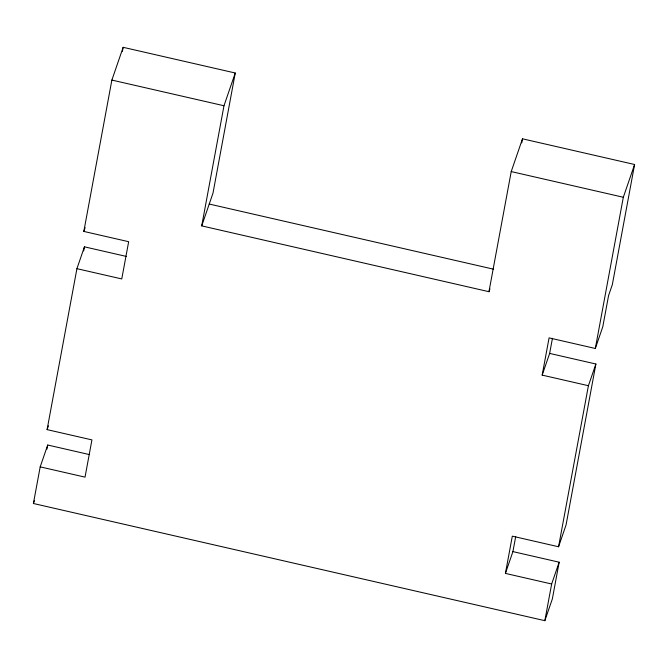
<?xml version="1.0" encoding="UTF-8"?>
<svg xmlns="http://www.w3.org/2000/svg" width="668" height="668" viewBox="0 0 668 668"><rect width="100%" height="100%" fill="white"/><g stroke="black" fill="none" stroke-linecap="round" stroke-linejoin="round"><path stroke-width="1" d="M559.158 562.205L551.651 583.999L505.409 573.403L512.915 551.609L559.158 562.205L552.369 598.845L544.846 620.681L33.4 503.497L40.189 466.865L47.712 445.022L89.562 454.616M40.189 466.865L85.028 477.136L91.933 439.895L47.094 429.624L76.92 268.67L84.444 246.826L126.294 256.42M76.92 268.67L121.76 278.94L128.665 241.699L83.826 231.429L111.873 80.076L123.154 47.319L235.253 73.004L212.992 193.127L201.719 225.884L488.959 291.699L489.945 288.852M46.952 449.096L47.712 445.022M83.684 250.926L84.444 246.826M122.394 51.394L123.154 47.319M201.719 225.884L223.98 105.753L235.253 73.004M488.959 291.699L511.22 171.576L522.501 138.819L634.6 164.503L612.339 284.626L608.581 295.548L602.786 326.777L595.322 348.471L549.079 337.874L542.174 375.115L588.416 385.712L595.889 364.01L549.647 353.414L542.174 375.115M521.75 142.894L522.501 138.819M505.409 573.403L512.314 536.162L558.557 546.758L566.055 524.973L595.889 364.01M512.915 551.609L515.713 536.513M549.647 353.414L552.444 338.317M558.557 546.758L588.416 385.712M595.322 348.471L623.319 197.26L634.6 164.503M544.846 620.681L551.651 583.999M83.826 231.429L85.128 227.629M47.094 429.624L48.397 425.825M33.4 503.497L34.377 500.649M111.873 80.076L223.98 105.753M511.22 171.576L623.319 197.26M209.226 204.041L493.435 269.162"/></g></svg>
